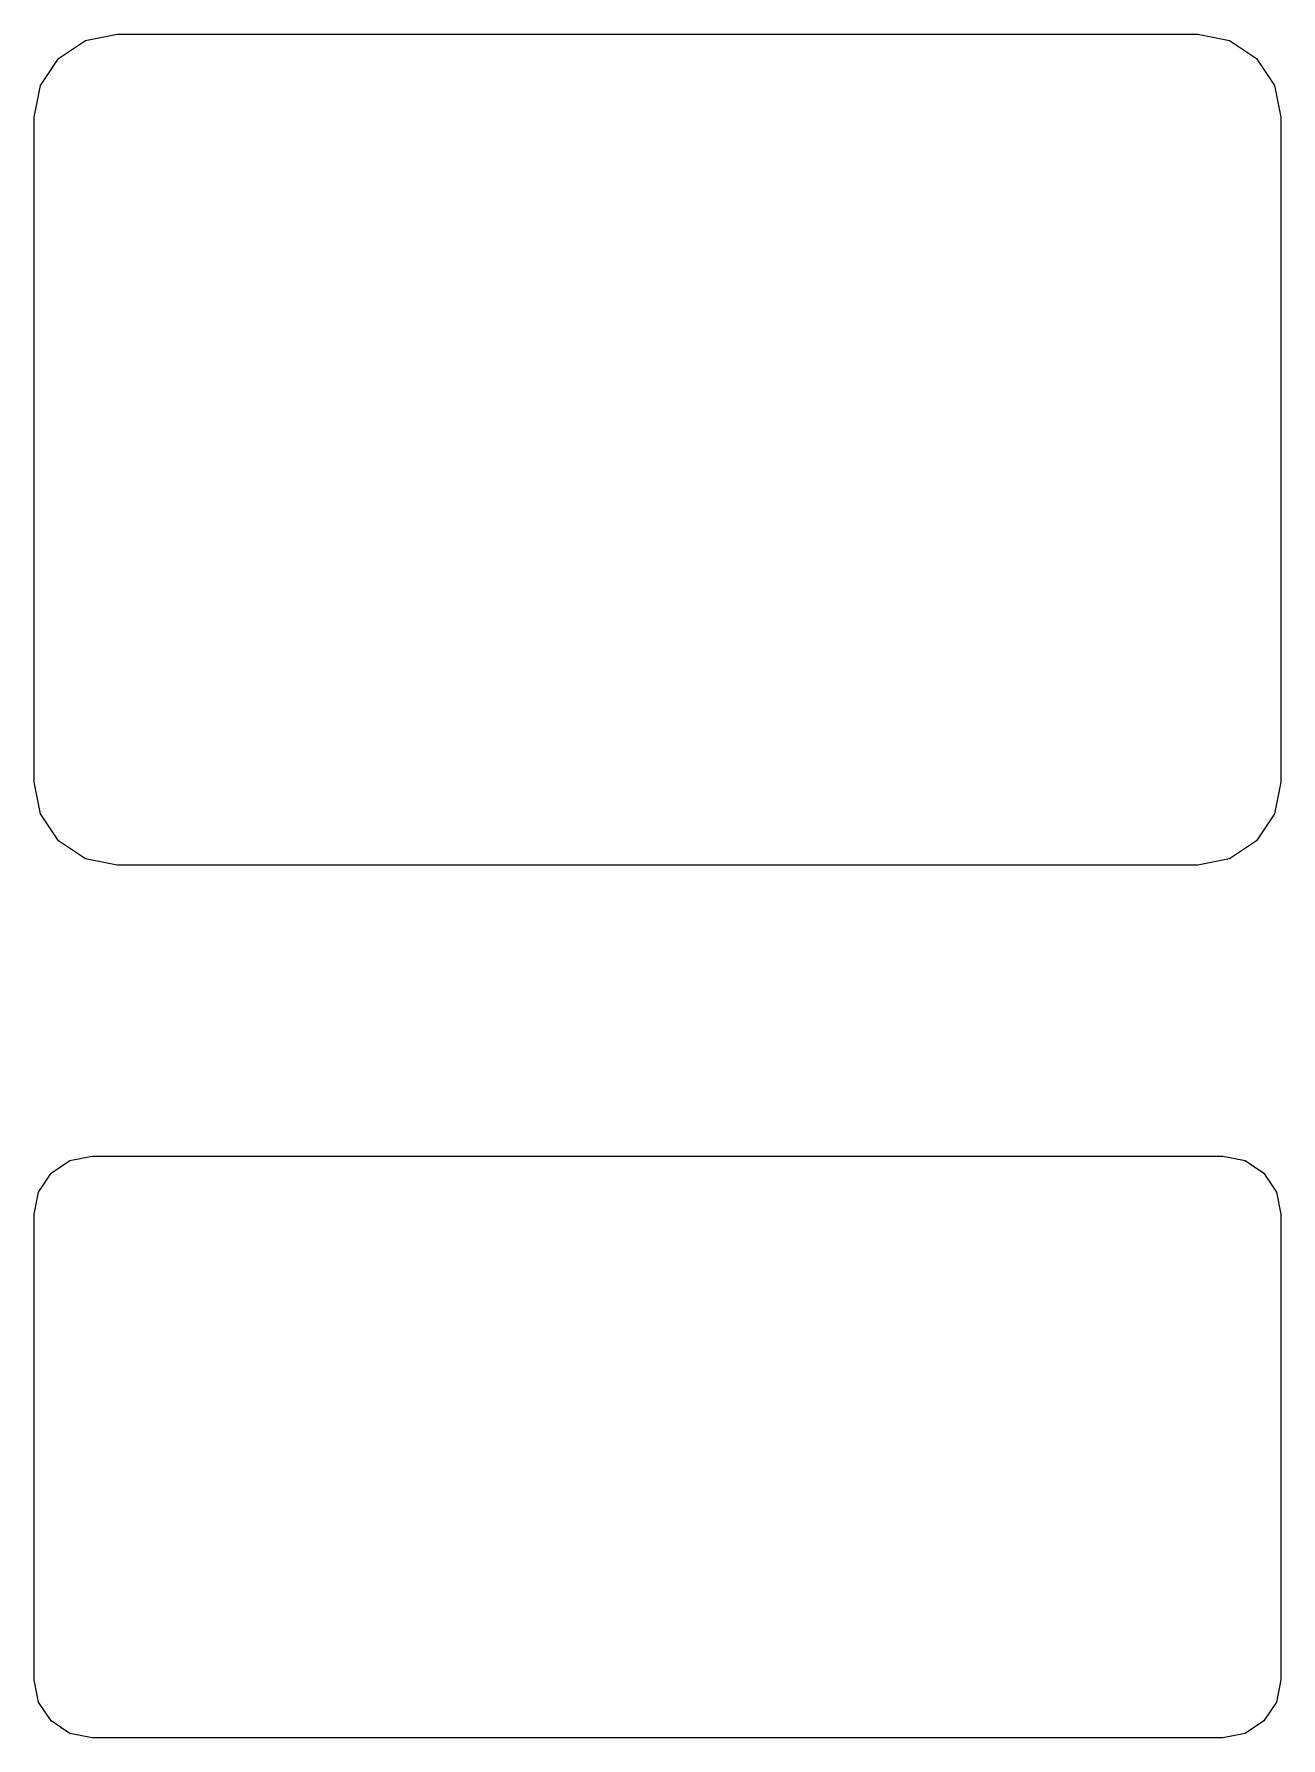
# Model space of a CAD drawing. Extents: x 63.7 to 142.2, y 84.9 to 149.3.
# Drawn here: x 130.829 to 132.329, y 97.525 to 99.575 of the extents above; entities that cross this region are included whole.
import ezdxf

# ---------------------------------------------------------------- set-up
doc = ezdxf.new("R2010")
doc.units = 0
doc.layers.add('BLACK', color=7, linetype='CONTINUOUS')

msp = doc.modelspace()

# ---------------------------------------------------------------- linework, layer by layer
at = {"layer": 'BLACK', "linetype": 'CONTINUOUS'}
for p, q in [((130.890613, 99.567688), (130.928881, 99.5753)), ((130.928881, 99.5753), (132.228881, 99.5753)), ((132.228881, 99.5753), (132.267149, 99.567688)), ((130.85817, 99.546011), (130.890613, 99.567688)), ((132.267149, 99.567688), (132.299592, 99.546011)), ((130.836493, 99.513568), (130.85817, 99.546011)), ((132.299592, 99.546011), (132.321269, 99.513568)), ((130.828881, 99.4753), (130.836493, 99.513568)), ((132.321269, 99.513568), (132.328881, 99.4753)), ((130.828881, 98.6753), (130.828881, 99.4753)), ((132.328881, 99.4753), (132.328881, 98.6753)), ((130.836493, 98.637032), (130.828881, 98.6753)), ((132.328881, 98.6753), (132.321269, 98.637032)), ((130.85817, 98.604589), (130.836493, 98.637032)), ((132.321269, 98.637032), (132.299592, 98.604589)), ((130.890613, 98.582912), (130.85817, 98.604589)), ((132.299592, 98.604589), (132.267149, 98.582912)), ((130.928881, 98.5753), (130.890613, 98.582912)), ((132.228881, 98.5753), (130.928881, 98.5753)), ((132.267149, 98.582912), (132.228881, 98.5753)), ((130.849384, 98.204797), (130.872093, 98.219972)), ((130.872093, 98.219972), (130.898881, 98.2253)), ((130.898881, 98.2253), (132.258881, 98.2253)), ((132.258881, 98.2253), (132.285669, 98.219972)), ((132.285669, 98.219972), (132.308378, 98.204797)), ((130.834209, 98.182088), (130.849384, 98.204797)), ((132.308378, 98.204797), (132.323553, 98.182088)), ((130.828881, 98.1553), (130.834209, 98.182088)), ((132.323553, 98.182088), (132.328881, 98.1553)), ((130.828881, 97.5953), (130.828881, 98.1553)), ((132.328881, 98.1553), (132.328881, 97.5953)), ((130.834209, 97.568512), (130.828881, 97.5953)), ((132.328881, 97.5953), (132.323553, 97.568512)), ((130.849384, 97.545803), (130.834209, 97.568512)), ((132.323553, 97.568512), (132.308378, 97.545803)), ((130.872093, 97.530628), (130.849384, 97.545803)), ((132.308378, 97.545803), (132.285669, 97.530628)), ((130.898881, 97.5253), (130.872093, 97.530628)), ((132.258881, 97.5253), (130.898881, 97.5253)), ((132.285669, 97.530628), (132.258881, 97.5253))]:
    msp.add_line(p, q, dxfattribs=at)

doc.saveas('drawing.dxf')
